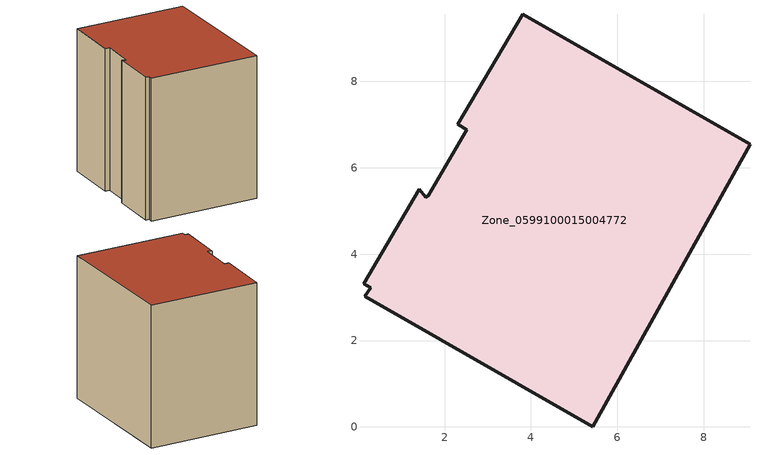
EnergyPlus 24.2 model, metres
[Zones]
Zone_0599100015004772
 floor ground (C_G): 1.63,5.36 2.52,6.88 2.3,7.01 3.81,9.56 9.07,6.54 5.43,0 0.15,3.02 0.29,3.22 0.12,3.31 1.41,5.5 1.56,5.32 z0.82
 wall outside (C_F): 5.43,0 9.07,6.54 3.81,9.56 2.3,7.01 2.52,6.88 1.63,5.36 1.56,5.32 1.41,5.5 0.12,3.31 0.29,3.22 0.15,3.02 5.43,0 z0.82:8.58
 roof outside (C_R): 2.52,6.88 1.63,5.36 1.56,5.32 1.41,5.5 0.12,3.31 0.29,3.22 0.15,3.02 5.43,0 9.07,6.54 3.81,9.56 2.3,7.01 z8.58
[BUILDING]
Pand.0599100015004772: North Axis=0; Terrain=City; Loads Convergence Tolerance Value=0.04; Temperature Convergence Tolerance Value=0.4; Solar Distribution=FullExterior; Maximum Number of Warmup Days=25; Minimum Number of Warmup Days=1
[Site:Location]
Rotterdam.The.Hague.AP_ZH_NLD Design_Conditions: Latitude=51.96; Longitude=4.45; Time Zone=1; Elevation=-4.5
[SITE:GROUNDTEMPERATURE:BUILDINGSURFACE]
18, 18, 18, 18, 18, 18, 18, 18, 18, 18, 18, 18
[MATERIAL] Thermal Absorptance=0.9; Solar Absorptance=0.7; Visible Absorptance=0.7
Name | Roughness | Thickness | Conductivity | Density | Specific Heat
G.TC.1946-1964 | MediumSmooth | 0.15 | 1 | 540 | 1210
F.TC.1946-1964 | Rough | 0.3 | 0.857143 | 1920 | 840
R.TC.1946-1964 | MediumRough | 0.2 | 0.235294 | 1500 | 1000
[CONSTRUCTION]
C_G: G.TC.1946-1964
C_F: F.TC.1946-1964
C_R: R.TC.1946-1964
[ZONE]
Zone_0599100015004772: Type=1; Multiplier=1; Ceiling Height=Autocalculate; Volume=Autocalculate; Floor Area=autocalculate; Part of Total Floor Area=Yes
[ZONEINFILTRATION:DESIGNFLOWRATE]
Infil_Zone_0599100015004772: Zone or ZoneList or Space or SpaceList=Zone_0599100015004772; Schedule=AlwaysOn; Design Flow Rate Calculation Method=Flow/Area; Flow Rate per Floor Area=0.003; Constant Term Coefficient=1; Temperature Term Coefficient=0; Velocity Term Coefficient=0; Velocity Squared Term Coefficient=0
[HVACTEMPLATE:ZONE:IDEALLOADSAIRSYSTEM]
Zone_0599100015004772: Maximum Heating Supply Air Temperature=50; Minimum Cooling Supply Air Temperature=13; Maximum Heating Supply Air Humidity Ratio=0.0156; Minimum Cooling Supply Air Humidity Ratio=0.0077; Heating Limit=NoLimit; Cooling Limit=NoLimit; Dehumidification Control Type=ConstantSensibleHeatRatio; Cooling Sensible Heat Ratio=0.7; Dehumidification Setpoint=60; Humidification Control Type=None; Humidification Setpoint=30; Outdoor Air Method=None; Outdoor Air Flow Rate per Person=0.00944; Outdoor Air Flow Rate per Zone Floor Area=0; Outdoor Air Flow Rate per Zone=0; Demand Controlled Ventilation Type=None; Outdoor Air Economizer Type=NoEconomizer; Heat Recovery Type=None; Sensible Heat Recovery Effectiveness=0.7; Latent Heat Recovery Effectiveness=0.65
[ZONECONTROL:THERMOSTAT]
ThermostatControl_Zone_0599100015004772: Zone or ZoneList=Zone_0599100015004772; Control Type Schedule=DualSetpointControlType; Control 1=Thermostat_Zone_0599100015004772; Temperature Difference Between Cutout And Setpoint=0
[THERMOSTATSETPOINT:DUALSETPOINT]
Thermostat_Zone_0599100015004772: Heating Setpoint Temperature Schedule=HeatingSetpoint_Zone_0599100015004772; Cooling Setpoint Temperature Schedule=CoolingSetpoint_Zone_0599100015004772
[SCHEDULE:COMPACT]
HeatingSetpoint_Zone_0599100015004772: Through: 12/31, For: AllDays, Until: 24:00, 21
CoolingSetpoint_Zone_0599100015004772: Through: 12/31, For: AllDays, Until: 24:00, 24
DualSetpointControlType: Through: 12/31, For: AllDays, Until: 24:00, 4
AlwaysOn: Through: 12/31, For: AllDays, Until: 24:00, 1
